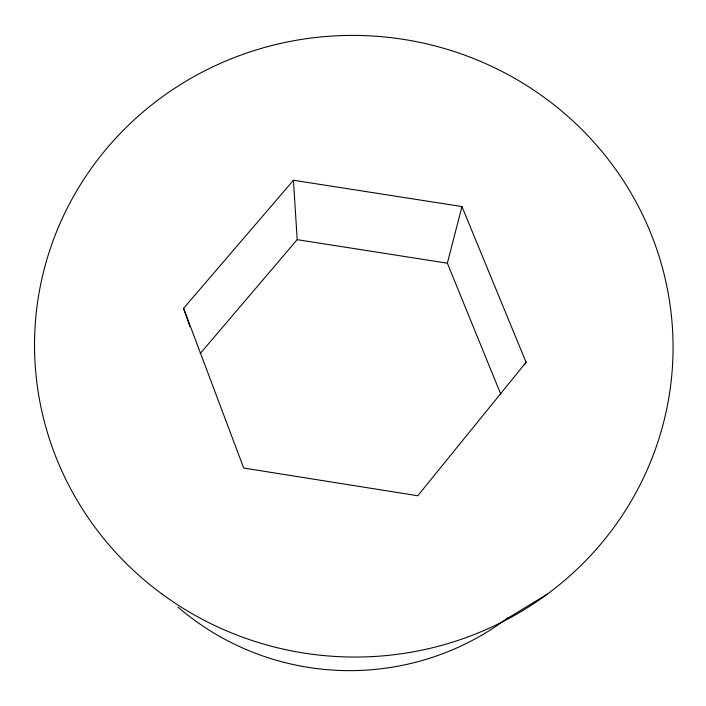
<?xml version="1.0" encoding="UTF-8"?>
<svg xmlns="http://www.w3.org/2000/svg" width="706" height="706" viewBox="0 0 706 706"><rect width="100%" height="100%" fill="white"/><g stroke="black" fill="none" stroke-linecap="round" stroke-linejoin="round"><path stroke-width="1.06" d="M500.881 394.477L447.366 263.197L461.945 206.567L293.458 180.251L183.595 308.301L189.94 326.754M525.043 364.208L526.085 362.293L461.945 206.567M526.085 362.293L417.793 495.753L243.702 468.043L183.595 308.301M200.169 353.609L297.182 239.652L293.458 180.251M505.478 619.603L547.362 594.108M297.182 239.652L447.366 263.197M508.117 617.626A259.693 254.831 3.9 0 1 178.018 607.116M161.78 593.87A319.306 310.79 3.9 0 0 670.7 385.088A319.306 310.79 3.9 0 0 228.894 59.728A319.306 310.79 3.9 0 0 161.78 593.87"/></g></svg>
